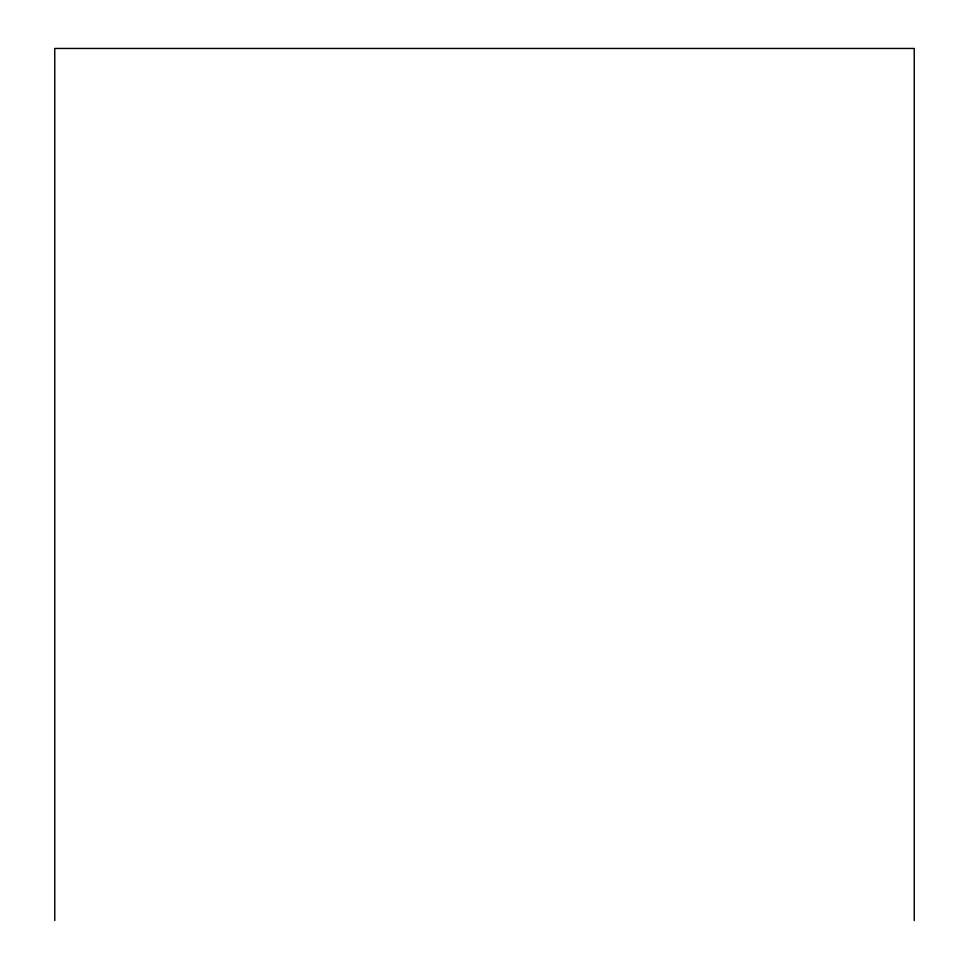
<?xml version="1.0" encoding="UTF-8"?>
<svg xmlns="http://www.w3.org/2000/svg" width="969" height="969" viewBox="0 0 969 969"><rect width="100%" height="100%" fill="white"/><g stroke="black" fill="none" stroke-linecap="round" stroke-linejoin="round"><path stroke-width="1.45" d="M914.239 920.55L914.239 48.45L54.761 48.45L54.761 920.55"/></g></svg>
